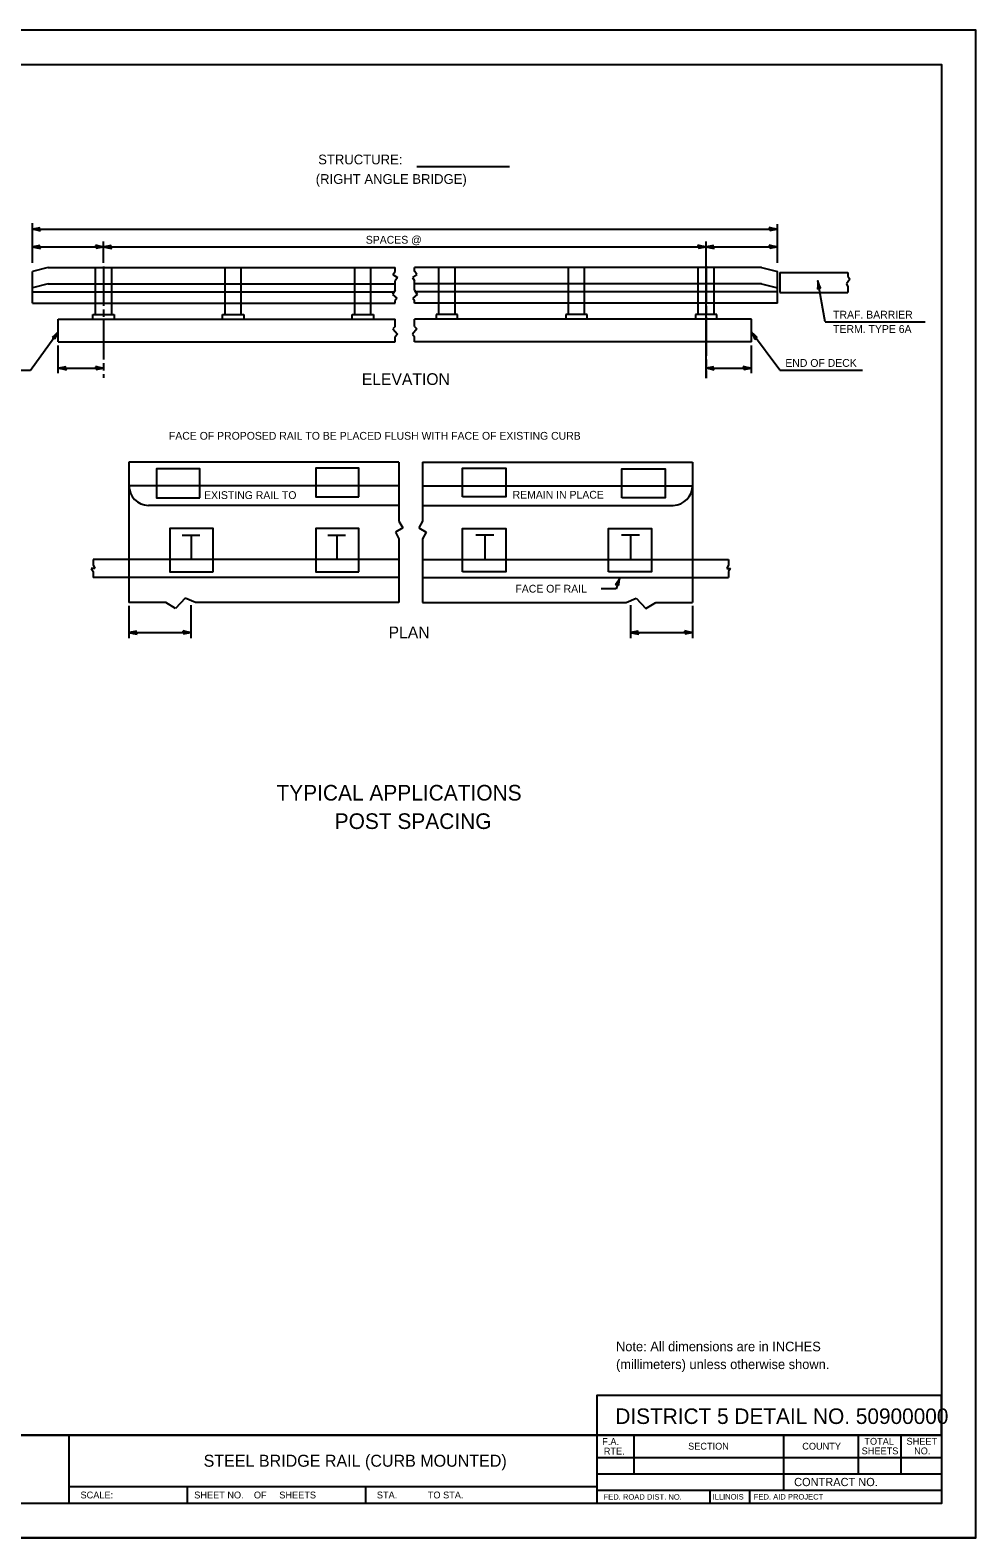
# Model space of a CAD drawing. Extents: x 100152 to 100832, y 99688 to 100141.
# Drawn here: x 100556.2 to 100832, y 99700.6 to 100140.6 of the extents above; entities that cross this region are included whole.
import ezdxf

# ---------------------------------------------------------------- set-up
doc = ezdxf.new("R2010")
doc.units = 0
for name, color, linetype in [('Alignment_EX_50 Centerline', 7, 'Continuous'), ('Design_EX_Roadway Dimensions', 7, 'Continuous'), ('Design_PR_Back of Gutter or Curb line', 7, 'Continuous'), ('Design_PR_Face of Curb line', 7, 'Continuous'), ('Design_PR_Roadway Dimensions', 7, 'Continuous'), ('Design_PR_Roadway Notes', 7, 'Continuous'), ('Level 3', 7, 'Continuous'), ('Level 43', 7, 'Continuous'), ('Level 46', 7, 'Continuous'), ('Level 50', 7, 'Continuous'), ('Sheets_50 Reference Boundary', 7, 'Continuous'), ('Sheets_General Details', 7, 'Continuous'), ('Sheets_Printer Plotting Border', 7, 'Continuous'), ('Structures_PR_Bridge', 7, 'Continuous')]:
    doc.layers.add(name, color=color, linetype=linetype)

msp = doc.modelspace()

# ---------------------------------------------------------------- linework, layer by layer
at = {"layer": 'Alignment_EX_50 Centerline'}
for p, q in [((100753.35, 100071.65), (100753.35, 100072.61)), ((100753.35, 100039.01), (100753.35, 100071.59))]:
    msp.add_line(p, q, dxfattribs=at)
for points in [[(100577.64, 100071.54), (100577.64, 100060.14)], [(100753.35, 100071.72), (100753.35, 100061.21)], [(100577.64, 100059.08), (100577.64, 100056.94)], [(100753.35, 100060.14), (100753.35, 100058)], [(100753.35, 100056.94), (100753.35, 100045.53)], [(100577.64, 100055.87), (100577.64, 100044.47)], [(100577.64, 100043.4), (100577.64, 100041.27)], [(100753.35, 100044.46), (100753.35, 100042.33)], [(100577.64, 100040.19), (100577.64, 100039.1)], [(100753.35, 100041.26), (100753.35, 100039.01)]]:
    msp.add_lwpolyline(points, dxfattribs=at)
at = {"layer": 'Design_PR_Back of Gutter or Curb line'}
for p, q in [((100600.53, 99993.13), (100605.72, 99993.13)), ((100603.13, 99993.13), (100603.13, 99986.11)), ((100643.03, 99993.13), (100648.22, 99993.13)), ((100645.62, 99993.13), (100645.62, 99986.11)), ((100691.4, 99993.13), (100686.21, 99993.13)), ((100688.81, 99993.13), (100688.81, 99986.11)), ((100733.9, 99993.13), (100728.71, 99993.13)), ((100731.3, 99993.13), (100731.3, 99986.11)), ((100605.72, 99986.11), (100600.53, 99986.11)), ((100648.22, 99986.11), (100643.03, 99986.11)), ((100686.21, 99986.11), (100691.4, 99986.11)), ((100728.71, 99986.11), (100733.9, 99986.11))]:
    msp.add_line(p, q, dxfattribs=at)
for points in [[(100605.65, 100007.65), (100605.65, 100012.5), (100593.06, 100012.5), (100593.06, 100007.65)], [(100652.11, 100007.62), (100652.11, 100012.74), (100639.51, 100012.74), (100639.51, 100007.62)], [(100682.32, 100007.62), (100682.32, 100012.74), (100694.92, 100012.74), (100694.92, 100007.62)], [(100728.77, 100007.65), (100728.77, 100012.5), (100741.37, 100012.5), (100741.37, 100007.65)], [(100609.55, 99986.03), (100609.55, 99995.09), (100596.96, 99995.09), (100596.96, 99986.03)], [(100652.11, 99986.03), (100652.11, 99995.09), (100639.51, 99995.09), (100639.51, 99986.03)], [(100682.32, 99986.03), (100682.32, 99995.09), (100694.92, 99995.09), (100694.92, 99986.03)], [(100724.88, 99986.03), (100724.88, 99995.09), (100737.47, 99995.09), (100737.47, 99986.03)]]:
    msp.add_lwpolyline(points, dxfattribs=at)
at = {"layer": 'Design_PR_Face of Curb line'}
for p, q in [((100661.97, 100069.24), (100662.63, 100070.16)), ((100661.97, 100069.24), (100663.3, 100068.34)), ((100669.01, 100069.24), (100667.68, 100068.34)), ((100669.01, 100069.24), (100668.35, 100070.16)), ((100663.3, 100068.34), (100662.7, 100067.38)), ((100667.68, 100068.34), (100668.28, 100067.38)), ((100795.32, 100067.84), (100794.26, 100066.54)), ((100794.26, 100066.54), (100794.71, 100065.65)), ((100794.71, 100068.74), (100795.32, 100067.84)), ((100662.65, 100064.63), (100661.91, 100063.45)), ((100661.91, 100063.45), (100663.18, 100062.31)), ((100663.18, 100062.31), (100662.65, 100061.7)), ((100669.07, 100063.45), (100667.8, 100062.31)), ((100667.8, 100062.31), (100668.33, 100061.7)), ((100668.33, 100064.63), (100669.07, 100063.45)), ((100575.07, 99983.47), (100573.95, 99983.4)), ((100573.95, 99983.4), (100574.55, 99982.57)), ((100574.55, 99984.48), (100575.07, 99983.47)), ((100759.88, 99984.48), (100759.36, 99983.47)), ((100759.36, 99983.47), (100760.48, 99983.4)), ((100760.48, 99983.4), (100759.88, 99982.57))]:
    msp.add_line(p, q, dxfattribs=at)
at = {"layer": 'Design_PR_Roadway Notes'}
for p, q in [((100788.07, 100055.44), (100785.91, 100067.4)), ((100556.3, 100041.35), (100564.38, 100052.51)), ((100774.86, 100041.35), (100766.57, 100052.43)), ((100788.07, 100055.44), (100817.21, 100055.44)), ((100531.26, 100041.35), (100556.3, 100041.35)), ((100774.86, 100041.35), (100799, 100041.35)), ((100727.12, 99977.55), (100722.73, 99977.55)), ((100728.17, 99980.8), (100727.12, 99977.55))]:
    msp.add_line(p, q, dxfattribs=at)
for points in [[(100785.84, 100064.98), (100786.26, 100065.25), (100786.68, 100065.4), (100786.32, 100066.27), (100785.91, 100067.4), (100785.91, 100066.11)], [(100562.58, 100050.88), (100563.07, 100050.77), (100563.46, 100050.57), (100563.85, 100051.43), (100564.38, 100052.51), (100563.45, 100051.62)], [(100767.59, 100050.23), (100767.84, 100050.66), (100768.15, 100050.98), (100767.44, 100051.6), (100766.57, 100052.43), (100767.14, 100051.28)], [(100726.97, 99978.7), (100727.46, 99978.74), (100727.9, 99978.67), (100728, 99979.61), (100728.17, 99980.8), (100727.56, 99979.67)]]:
    msp.add_lwpolyline(points, close=True, dxfattribs=at)
at = {"layer": 'Level 3'}
msp.add_line((100668.96, 100100.81), (100695.97, 100100.81), dxfattribs=at)
at = {"layer": 'Level 43'}
for p, q in [((100556.84, 100072.61), (100556.84, 100084.2)), ((100556.84, 100082.47), (100774.14, 100082.47)), ((100774.14, 100072.61), (100774.14, 100083.91)), ((100577.64, 100072.61), (100577.64, 100078.84)), ((100753.35, 100072.61), (100753.35, 100078.84)), ((100556.84, 100077.29), (100577.64, 100077.29)), ((100577.64, 100077.29), (100753.35, 100077.29)), ((100753.35, 100077.29), (100774.14, 100077.29)), ((100564.4, 100040.43), (100564.4, 100048.55)), ((100766.58, 100040.43), (100766.58, 100048.55)), ((100564.4, 100041.91), (100577.63, 100041.91)), ((100753.35, 100041.91), (100766.58, 100041.91)), ((100585.01, 99972.51), (100585.01, 99963.13)), ((100603.11, 99972.7), (100603.11, 99963.13)), ((100731.32, 99972.7), (100731.32, 99963.13)), ((100749.42, 99972.51), (100749.42, 99963.13)), ((100585.01, 99964.75), (100603.11, 99964.75)), ((100731.32, 99964.75), (100749.42, 99964.75))]:
    msp.add_line(p, q, dxfattribs=at)
for points in [[(100559.22, 100081.97), (100559.02, 100082.43), (100558.95, 100082.87), (100558.03, 100082.68), (100556.84, 100082.47), (100558.11, 100082.24)], [(100771.76, 100082.97), (100771.96, 100082.51), (100772.03, 100082.07), (100772.95, 100082.27), (100774.14, 100082.47), (100772.87, 100082.7)], [(100559.22, 100076.79), (100559.02, 100077.25), (100558.95, 100077.69), (100558.03, 100077.5), (100556.84, 100077.29), (100558.11, 100077.06)], [(100575.26, 100077.79), (100575.45, 100077.33), (100575.53, 100076.89), (100576.45, 100077.09), (100577.64, 100077.29), (100576.37, 100077.52)], [(100580.01, 100076.79), (100579.82, 100077.25), (100579.74, 100077.69), (100578.82, 100077.5), (100577.64, 100077.29), (100578.9, 100077.06)], [(100750.98, 100077.79), (100751.17, 100077.33), (100751.24, 100076.89), (100752.16, 100077.09), (100753.35, 100077.29), (100752.08, 100077.52)], [(100755.72, 100076.79), (100755.53, 100077.25), (100755.46, 100077.69), (100754.54, 100077.5), (100753.35, 100077.29), (100754.62, 100077.06)], [(100771.76, 100077.79), (100771.96, 100077.33), (100772.03, 100076.89), (100772.95, 100077.09), (100774.14, 100077.29), (100772.87, 100077.52)], [(100566.78, 100041.42), (100566.58, 100041.87), (100566.51, 100042.31), (100565.59, 100042.12), (100564.4, 100041.91), (100565.67, 100041.68)], [(100575.26, 100042.41), (100575.45, 100041.95), (100575.53, 100041.52), (100576.45, 100041.71), (100577.63, 100041.91), (100576.37, 100042.14)], [(100755.72, 100041.42), (100755.53, 100041.87), (100755.46, 100042.31), (100754.54, 100042.12), (100753.35, 100041.91), (100754.62, 100041.68)], [(100764.2, 100042.41), (100764.4, 100041.95), (100764.47, 100041.52), (100765.39, 100041.71), (100766.58, 100041.91), (100765.31, 100042.14)], [(100587.39, 99964.25), (100587.19, 99964.71), (100587.12, 99965.14), (100586.2, 99964.95), (100585.01, 99964.75), (100586.28, 99964.52)], [(100600.74, 99965.24), (100600.93, 99964.79), (100601, 99964.35), (100601.92, 99964.54), (100603.11, 99964.75), (100601.84, 99964.98)], [(100733.69, 99964.25), (100733.5, 99964.71), (100733.42, 99965.14), (100732.51, 99964.95), (100731.32, 99964.75), (100732.59, 99964.52)], [(100747.04, 99965.24), (100747.24, 99964.79), (100747.31, 99964.35), (100748.23, 99964.54), (100749.42, 99964.75), (100748.15, 99964.98)]]:
    msp.add_lwpolyline(points, close=True, dxfattribs=at)
at = {"layer": 'Level 46'}
for p, q in [((100561.46, 100071.3), (100556.84, 100070.08)), ((100556.84, 100060.91), (100556.84, 100070.08)), ((100561.46, 100071.3), (100662.65, 100071.3)), ((100575.26, 100057.6), (100575.26, 100071.3)), ((100579.99, 100057.6), (100579.99, 100071.3)), ((100613.05, 100057.6), (100613.05, 100071.3)), ((100617.78, 100057.6), (100617.78, 100071.3)), ((100650.85, 100057.6), (100650.85, 100071.3)), ((100655.57, 100057.6), (100655.57, 100071.3)), ((100662.65, 100070.88), (100662.65, 100071.3)), ((100662.65, 100070.16), (100662.65, 100070.88)), ((100769.52, 100071.3), (100668.33, 100071.3)), ((100668.33, 100070.88), (100668.33, 100071.3)), ((100668.33, 100070.16), (100668.33, 100070.88)), ((100675.41, 100057.6), (100675.41, 100071.3)), ((100680.13, 100057.6), (100680.13, 100071.3)), ((100713.2, 100057.6), (100713.2, 100071.3)), ((100717.92, 100057.6), (100717.92, 100071.3)), ((100750.99, 100057.6), (100750.99, 100071.3)), ((100755.71, 100057.6), (100755.71, 100071.3)), ((100769.52, 100071.3), (100774.14, 100070.08)), ((100774.14, 100060.91), (100774.14, 100070.08)), ((100774.87, 100069.87), (100794.71, 100069.87)), ((100774.87, 100069.87), (100774.87, 100063.96)), ((100794.71, 100069.87), (100794.71, 100068.74)), ((100561.46, 100066.57), (100556.84, 100065.35)), ((100561.46, 100066.57), (100661.58, 100066.57)), ((100661.58, 100066.57), (100662.65, 100066.57)), ((100662.65, 100064.63), (100662.65, 100067.38)), ((100668.33, 100064.63), (100668.33, 100067.38)), ((100669.4, 100066.57), (100668.33, 100066.57)), ((100769.52, 100066.57), (100669.4, 100066.57)), ((100769.52, 100066.57), (100774.14, 100065.35)), ((100794.71, 100065.65), (100794.71, 100063.96)), ((100556.84, 100064.21), (100662.39, 100064.21)), ((100556.84, 100060.91), (100661.58, 100060.91)), ((100661.58, 100060.91), (100662.65, 100060.91)), ((100662.65, 100060.91), (100662.65, 100061.7)), ((100668.33, 100060.91), (100668.33, 100061.7)), ((100669.4, 100060.91), (100668.33, 100060.91)), ((100774.14, 100064.21), (100668.59, 100064.21)), ((100774.14, 100060.91), (100669.4, 100060.91)), ((100774.87, 100063.96), (100794.71, 100063.96)), ((100794.71, 100063.96), (100794.71, 100063.96)), ((100574.51, 100056.18), (100574.51, 100057.6)), ((100574.51, 100057.6), (100580.75, 100057.6)), ((100580.75, 100057.6), (100580.75, 100056.18)), ((100612.3, 100056.18), (100612.3, 100057.6)), ((100612.3, 100057.6), (100618.54, 100057.6)), ((100618.54, 100057.6), (100618.54, 100056.18)), ((100650.09, 100056.18), (100650.09, 100057.6)), ((100650.09, 100057.6), (100656.33, 100057.6)), ((100656.33, 100057.6), (100656.33, 100056.18)), ((100680.89, 100057.6), (100674.64, 100057.6)), ((100674.64, 100057.6), (100674.64, 100056.18)), ((100680.89, 100056.18), (100680.89, 100057.6)), ((100718.68, 100057.6), (100712.44, 100057.6)), ((100712.44, 100057.6), (100712.44, 100056.18)), ((100718.68, 100056.18), (100718.68, 100057.6)), ((100756.47, 100057.6), (100750.23, 100057.6)), ((100750.23, 100057.6), (100750.23, 100056.18)), ((100756.47, 100056.18), (100756.47, 100057.6)), ((100663.75, 100007.62), (100585.02, 100007.62)), ((100670.68, 100007.62), (100749.41, 100007.62)), ((100663.75, 100001.85), (100590.76, 100001.85)), ((100670.68, 100001.85), (100743.67, 100001.85)), ((100663.75, 99986.1), (100574.55, 99986.1)), ((100574.55, 99986.1), (100574.55, 99984.48)), ((100670.68, 99986.1), (100759.88, 99986.1)), ((100759.88, 99986.1), (100759.88, 99984.48)), ((100574.55, 99982.57), (100574.55, 99980.85)), ((100759.88, 99982.57), (100759.88, 99980.85)), ((100663.75, 99980.85), (100574.55, 99980.85)), ((100670.68, 99980.85), (100759.88, 99980.85))]:
    msp.add_line(p, q, dxfattribs=at)
for points in [[(100593.06, 100007.65), (100593.06, 100004.1), (100605.65, 100004.1)], [(100605.65, 100004.1), (100605.65, 100007.65)], [(100639.51, 100007.62), (100639.51, 100004.35), (100652.11, 100004.35)], [(100652.11, 100004.35), (100652.11, 100007.62)], [(100682.32, 100004.35), (100682.32, 100007.62)], [(100694.92, 100007.62), (100694.92, 100004.35), (100682.32, 100004.35)], [(100728.77, 100004.1), (100728.77, 100007.65)], [(100741.37, 100007.65), (100741.37, 100004.1), (100728.77, 100004.1)], [(100596.96, 99986.03), (100596.96, 99982.49), (100609.55, 99982.49)], [(100609.55, 99982.49), (100609.55, 99986.03)], [(100639.51, 99986.03), (100639.51, 99982.49), (100652.11, 99982.49)], [(100652.11, 99982.49), (100652.11, 99986.03)], [(100682.32, 99982.49), (100682.32, 99986.03)], [(100694.92, 99986.03), (100694.92, 99982.49), (100682.32, 99982.49)], [(100724.88, 99982.49), (100724.88, 99986.03)], [(100737.47, 99986.03), (100737.47, 99982.49), (100724.88, 99982.49)]]:
    msp.add_lwpolyline(points, dxfattribs=at)
for centre, start, end in [((100590.79, 100007.62), 179.9687, 269.25), ((100743.64, 100007.62), 270.75, 0.0313)]:
    msp.add_arc(centre, 5.77, start, end, dxfattribs=at)
at = {"layer": 'Level 50'}
for p, q in [((100662.65, 100054.12), (100662.03, 100053.38)), ((100662.03, 100053.38), (100663.3, 100051.82)), ((100663.3, 100051.82), (100662.65, 100051.04)), ((100668.95, 100053.38), (100667.68, 100051.82)), ((100667.68, 100051.82), (100668.33, 100051.04)), ((100668.33, 100054.12), (100668.95, 100053.38)), ((100664.85, 99995.34), (100662.73, 99994.07)), ((100663.75, 99997.22), (100664.85, 99995.34)), ((100670.68, 99997.22), (100669.58, 99995.34)), ((100669.58, 99995.34), (100671.7, 99994.07)), ((100662.73, 99994.07), (100663.75, 99992.13)), ((100671.7, 99994.07), (100670.68, 99992.13)), ((100585.02, 99986.05), (100585.02, 99980.92)), ((100749.41, 99986.05), (100749.41, 99980.92)), ((100598.61, 99971.82), (100595.75, 99973.48)), ((100601.46, 99974.83), (100598.61, 99971.82)), ((100604.41, 99973.51), (100601.46, 99974.83)), ((100730.02, 99973.51), (100732.97, 99974.83)), ((100732.97, 99974.83), (100735.82, 99971.82)), ((100735.82, 99971.82), (100738.68, 99973.48))]:
    msp.add_line(p, q, dxfattribs=at)
at = {"layer": 'Sheets_50 Reference Boundary'}
msp.add_lwpolyline([(100192.02, 100130.55), (100822.02, 100130.55), (100822.02, 99730.56), (100192.02, 99730.56)], close=True, dxfattribs=at)
at = {"layer": 'Sheets_General Details'}
for p, q in [((100832.02, 100140.56), (100152.02, 100140.56)), ((100832.02, 99700.56), (100832.02, 100140.56)), ((100192.02, 99730.56), (100822.02, 99730.56)), ((100567.51, 99730.56), (100567.51, 99710.56)), ((100721.51, 99730.56), (100721.51, 99710.56)), ((100732.31, 99730.56), (100732.31, 99719.25)), ((100775.91, 99730.56), (100775.91, 99714.45)), ((100797.75, 99730.56), (100797.75, 99719.25)), ((100810.17, 99730.56), (100810.17, 99719.25)), ((100721.51, 99724.05), (100822.02, 99724.05)), ((100721.51, 99719.25), (100822.02, 99719.25)), ((100567.51, 99715.56), (100721.51, 99715.56)), ((100602.02, 99715.56), (100602.02, 99710.56)), ((100654.02, 99715.56), (100654.02, 99710.56)), ((100721.51, 99714.45), (100822.02, 99714.45)), ((100754.45, 99714.45), (100754.45, 99710.56)), ((100766.05, 99714.45), (100766.05, 99710.56)), ((100832.02, 99700.56), (100152.02, 99700.56))]:
    msp.add_line(p, q, dxfattribs=at)
for points in [[(100192.02, 100130.56), (100822.02, 100130.56), (100822.02, 99710.56), (100192.02, 99710.56)], [(100721.51, 99730.56), (100822.02, 99730.56), (100822.02, 99742.05), (100721.51, 99742.05)]]:
    msp.add_lwpolyline(points, close=True, dxfattribs=at)
at = {"layer": 'Sheets_Printer Plotting Border'}
msp.add_lwpolyline([(100152.02, 99700.56), (100832.02, 99700.56), (100832.02, 100140.56), (100152.02, 100140.56)], close=True, dxfattribs=at)
at = {"layer": 'Structures_PR_Bridge'}
for p, q in [((100564.4, 100049.57), (100564.4, 100056.18)), ((100564.4, 100056.18), (100662.65, 100056.18)), ((100662.65, 100054.12), (100662.65, 100056.18)), ((100669.4, 100056.18), (100668.33, 100056.18)), ((100668.33, 100054.12), (100668.33, 100056.18)), ((100766.58, 100056.18), (100669.4, 100056.18)), ((100766.58, 100049.57), (100766.58, 100056.18)), ((100564.4, 100049.57), (100662.65, 100049.57)), ((100662.65, 100050.3), (100662.65, 100051.04)), ((100662.65, 100049.57), (100662.65, 100050.3)), ((100668.33, 100050.3), (100668.33, 100051.04)), ((100668.33, 100049.57), (100668.33, 100050.3)), ((100766.58, 100049.57), (100668.33, 100049.57)), ((100663.75, 100014.45), (100585.02, 100014.45)), ((100585.02, 100014.45), (100585.02, 99986.05)), ((100663.75, 100014.45), (100663.75, 99997.22)), ((100670.68, 100014.45), (100749.41, 100014.45)), ((100670.68, 100014.45), (100670.68, 99997.22)), ((100749.41, 100014.45), (100749.41, 99986.05)), ((100663.75, 99992.13), (100663.75, 99973.51)), ((100670.68, 99992.13), (100670.68, 99973.51)), ((100585.02, 99980.92), (100585.02, 99973.51)), ((100749.41, 99980.92), (100749.41, 99973.51)), ((100595.75, 99973.51), (100585.02, 99973.51)), ((100622.81, 99973.51), (100604.41, 99973.51)), ((100663.75, 99973.51), (100622.81, 99973.51)), ((100670.68, 99973.51), (100711.62, 99973.51)), ((100711.62, 99973.51), (100730.02, 99973.51)), ((100738.68, 99973.51), (100749.41, 99973.51))]:
    msp.add_line(p, q, dxfattribs=at)

# ---------------------------------------------------------------- texts
at = {"layer": 'Design_EX_Roadway Dimensions'}
for s, p in [('STRUCTURE:         ', (100640.21, 100101.39)), ('(RIGHT ANGLE BRIDGE)', (100639.5, 100095.69))]:
    msp.add_text(s, height=2.85, dxfattribs=at).set_placement(p)
at = {"layer": 'Design_PR_Roadway Dimensions'}
msp.add_text('SPACES @', height=2.28, dxfattribs=at).set_placement((100654.1, 100078.24))
at = {"layer": 'Design_PR_Roadway Notes'}
for s, height, p in [('TRAF. BARRIER', 2.28, (100790.4, 100056.39)), ('TERM. TYPE 6A', 2.28, (100790.4, 100052.21)), ('END OF DECK', 2.28, (100776.46, 100042.3)), ('ELEVATION', 3.42, (100652.94, 100037.01)), ('FACE OF PROPOSED RAIL TO BE PLACED FLUSH WITH FACE OF EXISTING CURB', 2.28, (100596.67, 100021.03)), ('EXISTING RAIL TO', 2.28, (100606.93, 100003.72)), ('REMAIN IN PLACE', 2.28, (100696.92, 100003.83)), ('FACE OF RAIL', 2.28, (100697.74, 99976.41)), ('PLAN', 3.42, (100660.75, 99963.1)), ('TYPICAL APPLICATIONS', 4.56, (100628.04, 99915.73)), ('POST SPACING', 4.56, (100645.02, 99907.43))]:
    msp.add_text(s, height=height, dxfattribs=at).set_placement(p)
at = {"layer": 'Sheets_General Details'}
for s, height, p in [('Note: All dimensions are in INCHES', 2.8003, (100727.08, 99755.01)), ('(millimeters) unless otherwise shown.', 2.8003, (100727.08, 99749.81)), ('DISTRICT 5 DETAIL NO. 50900000   ', 4.5381, (100726.89, 99733.79)), ('F.A.', 2, (100723.05, 99727.66)), ('RTE.', 2, (100723.52, 99724.86)), ('SECTION', 2, (100748.11, 99726.3)), ('COUNTY', 2, (100781.4, 99726.3)), ('SHEETS', 2, (100798.73, 99724.93)), ('TOTAL', 2, (100799.52, 99727.73)), ('SHEET', 2, (100811.81, 99727.73)), ('NO.', 2, (100814.02, 99724.93)), ('STEEL BRIDGE RAIL (CURB MOUNTED)', 3.5, (100606.79, 99721.31)), ('CONTRACT NO.      ', 2.4, (100779.02, 99715.65)), ('SCALE:          ', 2, (100570.89, 99712.06)), ('SHEET NO.    OF     SHEETS', 2, (100604.06, 99712.06)), ('STA.            TO STA.            ', 2, (100657.32, 99712.06)), ('FED. ROAD DIST. NO.  ', 1.6, (100723.44, 99711.7)), ('ILLINOIS', 1.6, (100755.24, 99711.74)), ('FED. AID PROJECT', 1.6, (100767.27, 99711.74))]:
    msp.add_text(s, height=height, dxfattribs=at).set_placement(p)

doc.saveas('drawing.dxf')
